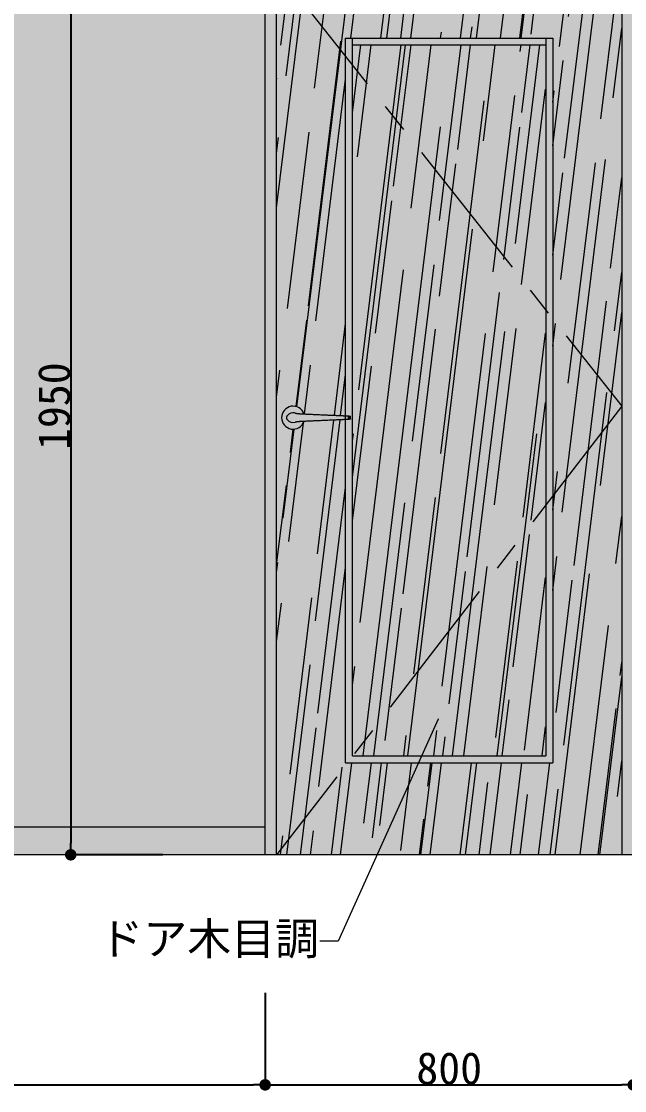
# Model space of a CAD drawing. Header units: millimetres. Extents: x 0 to 21037, y -32678 to 14850.
# Drawn here: x 6229 to 7540, y -9157 to -6833 of the extents above; entities that cross this region are included whole.
import ezdxf
from ezdxf import colors
from ezdxf.entities.mleader import LeaderData, LeaderLine
from ezdxf.math import Vec2, Vec3

# ---------------------------------------------------------------- set-up
doc = ezdxf.new("R2010")
doc.units = ezdxf.units.MM
doc.linetypes.add('CENTER', pattern=[50.800000000000004, 31.75, -6.35, 6.35, -6.35])
doc.layers.get('0').update_dxf_attribs({"lineweight": 0})
for name, color, linetype, lineweight in [('002寸法', 7, 'Continuous', 0), ('展開', 7, 'Continuous', 9), ('展開建具用', 250, 'Continuous', 9)]:
    doc.layers.add(name, color=color, linetype=linetype, lineweight=lineweight)
doc.layers.add('文字', color=7, linetype='Continuous')
doc.styles.get("Standard").update_dxf_attribs({"font": 'MS Mincho.ttf'})
doc.dimstyles.new('寸法', dxfattribs={"dimtxt": 70, "dimasz": 25, "dimexe": 1.5, "dimexo": 200, "dimtad": 1, "dimdec": 0, "dimtxsty": 'Standard', "dimblk": 'DOT', "dimcen": 2.5, "dimadec": 0, "dimazin": 0, "dimtfac": 1, "dimtdec": 0, "dimtmove": 0, "dimatfit": 3, "dimfxl": 200, "dimfxlon": 1, "dimarcsym": 0})

# ---------------------------------------------------------------- blocks, each defined once
blk = doc.blocks.new('_Dot')
at = {"color": 0, "linetype": 'ByBlock', "lineweight": -2}
blk.add_line((-0.5, 0), (-1, 0), dxfattribs=at)
at = {"color": 0, "linetype": 'ByBlock', "const_width": 0.5}
blk.add_lwpolyline([(-0.25, 0, 1), (0.25, 0, 1)], format="xyb", close=True, dxfattribs=at)
blk = doc.blocks.new('*D81')
at = {"layer": '002寸法', "color": 0, "lineweight": -2, "ltscale": 10, "transparency": 16777216}
for p, q in [((3138.359489619552, -5704.403361295436), (2936.859489619552, -5704.403361295436)), ((2938.359489619552, -8619.403361295446), (2938.359489619551, -5729.403361295436)), ((3138.359489619552, -8644.403361295446), (2936.859489619552, -8644.403361295446))]:
    blk.add_line(p, q, dxfattribs=at)
at = {"layer": 'Defpoints', "color": 0, "ltscale": 10, "transparency": 16777216}
for p in [(2938.359489619551, -5704.403361295436), (7358.612245615382, -5704.403361295435), (4438.359489619402, -8644.403361295444)]:
    blk.add_point(p, dxfattribs=at)
at = {"layer": '002寸法', "color": 0, "lineweight": -2, "ltscale": 10, "transparency": 16777216, "xscale": 25, "yscale": 25, "zscale": 25}
for p, rotation in [((2938.359489619551, -5704.403361295436), 90), ((2938.359489619552, -8644.403361295446), 270)]:
    blk.add_blockref('_Dot', p, dxfattribs=dict(at, rotation=rotation))
at = {"layer": '002寸法', "color": 0, "ltscale": 10, "transparency": 16777216, "insert": (2902.734489619549, -7174.403361295441), "char_height": 70, "attachment_point": 5, "rotation": 90}
blk.add_mtext('2940', dxfattribs=at)
blk = doc.blocks.new('*D82')
at = {"layer": '002寸法', "color": 0, "lineweight": -2, "ltscale": 10, "transparency": 16777216}
for p, q in [((4438.3594896194, -8944.40336129544), (4438.3594896194, -9145.90336129544)), ((6758.3594896194, -8944.40336129544), (6758.3594896194, -9145.90336129544)), ((4463.3594896194, -9144.40336129544), (6733.3594896194, -9144.40336129544))]:
    blk.add_line(p, q, dxfattribs=at)
at = {"layer": 'Defpoints', "color": 0, "ltscale": 10, "transparency": 16777216}
for p in [(4438.3594896194, -8644.40336129544), (6758.3594896194, -8644.40336129544), (6758.3594896194, -9144.40336129544)]:
    blk.add_point(p, dxfattribs=at)
at = {"layer": '002寸法', "color": 0, "lineweight": -2, "ltscale": 10, "transparency": 16777216, "xscale": 25, "yscale": 25, "zscale": 25, "rotation": 180}
blk.add_blockref('_Dot', (4438.3594896194, -9144.40336129544), dxfattribs=at)
at = {"layer": '002寸法', "color": 0, "lineweight": -2, "ltscale": 10, "transparency": 16777216, "xscale": 25, "yscale": 25, "zscale": 25}
blk.add_blockref('_Dot', (6758.3594896194, -9144.40336129544), dxfattribs=at)
at = {"layer": '002寸法', "color": 0, "ltscale": 10, "transparency": 16777216, "insert": (5598.3594896194, -9108.77836129544), "char_height": 70, "attachment_point": 5}
blk.add_mtext('2320', dxfattribs=at)
blk = doc.blocks.new('*D83')
at = {"layer": '002寸法', "color": 0, "lineweight": -2, "ltscale": 10, "transparency": 16777216}
for p, q in [((6758.3594896194, -8944.40336129544), (6758.3594896194, -9145.90336129544)), ((7558.3594896194, -8944.40336129544), (7558.3594896194, -9145.90336129544)), ((6783.3594896194, -9144.40336129544), (7533.3594896194, -9144.40336129544))]:
    blk.add_line(p, q, dxfattribs=at)
at = {"layer": 'Defpoints', "color": 0, "ltscale": 10, "transparency": 16777216}
for p in [(6758.3594896194, -8644.40336129544), (7558.3594896194, -8644.40336129544), (7558.3594896194, -9144.40336129544)]:
    blk.add_point(p, dxfattribs=at)
at = {"layer": '002寸法', "color": 0, "lineweight": -2, "ltscale": 10, "transparency": 16777216, "xscale": 25, "yscale": 25, "zscale": 25, "rotation": 180}
blk.add_blockref('_Dot', (6758.3594896194, -9144.40336129544), dxfattribs=at)
at = {"layer": '002寸法', "color": 0, "lineweight": -2, "ltscale": 10, "transparency": 16777216, "xscale": 25, "yscale": 25, "zscale": 25}
blk.add_blockref('_Dot', (7558.3594896194, -9144.40336129544), dxfattribs=at)
at = {"layer": '002寸法', "color": 0, "ltscale": 10, "transparency": 16777216, "insert": (7158.3594896194, -9108.77836129544), "char_height": 70, "attachment_point": 5}
blk.add_mtext('800', dxfattribs=at)
blk = doc.blocks.new('*D44')
at = {"layer": '002寸法', "color": 0, "lineweight": -2, "ltscale": 10, "transparency": 16777216}
for p, q in [((6535.86899737668, -6694.403361295444), (6334.36899737668, -6694.403361295444)), ((6335.86899737668, -6719.403361295444), (6335.86899737668, -8619.403361295444)), ((6535.86899737668, -8644.403361295444), (6334.36899737668, -8644.403361295444))]:
    blk.add_line(p, q, dxfattribs=at)
at = {"layer": 'Defpoints', "color": 0, "ltscale": 10, "transparency": 16777216}
for p in [(6758.359489619404, -6694.403361295444), (6335.86899737668, -8644.403361295444), (6758.359489619404, -8644.403361295444)]:
    blk.add_point(p, dxfattribs=at)
at = {"layer": '002寸法', "color": 0, "lineweight": -2, "ltscale": 10, "transparency": 16777216, "xscale": 25, "yscale": 25, "zscale": 25}
for p, rotation in [((6335.86899737668, -6694.403361295444), 90), ((6335.86899737668, -8644.403361295444), 270)]:
    blk.add_blockref('_Dot', p, dxfattribs=dict(at, rotation=rotation))
at = {"layer": '002寸法', "color": 0, "ltscale": 10, "transparency": 16777216, "insert": (6300.243997376676, -7669.403361295444), "char_height": 70, "attachment_point": 5, "rotation": 90}
blk.add_mtext('1950', dxfattribs=at)

msp = doc.modelspace()

# ---------------------------------------------------------------- hatches: boundary and pattern name
at = {"layer": '展開', "ltscale": 10, "true_color": 0xfffefa}
h = msp.add_hatch(color=7, dxfattribs=at)
h.dxf.hatch_style = 1
h.paths.add_polyline_path([(6758.3594896194, -6694.403361295441), (7558.3594896194, -6694.403361295441), (7558.3594896194, -8584.40336129544), (7698.359489619393, -8584.40336129544), (7698.359489619393, -8394.40336129544), (7948.359489619393, -8394.40336129544), (7948.359489619393, -8584.40336129544), (8238.359489619399, -8584.40336129544), (8238.359489619399, -6354.7652116055), (7358.612245615378, -5704.403361295434), (4438.3594896194, -7857.354763341613), (4438.3594896194, -8584.40336129544), (6758.3594896194, -8584.40336129544)])
h.paths.add_polyline_path([(8328.359489619399, -6421.298601652288), (8238.359489619399, -6354.7652116055), (8238.359489619399, -6694.403361295441), (8328.359489619399, -6694.403361295441)])
h.paths.add_polyline_path([(8878.359489619399, -6827.891540827099), (8328.359489619399, -6421.298601652288), (8328.359489619399, -6694.403361295441), (8328.359489619399, -8584.40336129544), (8878.359489619399, -8584.40336129544)])
at = {"layer": '展開', "ltscale": 10, "true_color": 0xe89e4a, "transparency": 33554607}
h = msp.add_hatch(color=33, dxfattribs=at)
h.dxf.hatch_style = 1
h.paths.add_polyline_path([(7533.359489619401, -6694.403361295441), (6783.3594896194, -6694.403361295441), (6783.3594896194, -6719.403361295441), (7533.359489619401, -6719.403361295441)])
h.paths.add_polyline_path([(6783.3594896194, -6694.403361295441), (6758.3594896194, -6694.403361295441), (6758.3594896194, -8644.40336129544), (6783.3594896194, -8644.40336129544)])
h.paths.add_polyline_path([(7558.359489619401, -6694.403361295441), (7533.359489619401, -6694.403361295441), (7533.359489619401, -6719.403361295441), (7533.359489619401, -8644.40336129544), (7558.359489619401, -8644.40336129544)])
at = {"layer": '展開', "ltscale": 10, "true_color": 0xf0c089, "transparency": 33554607}
h = msp.add_hatch(color=31, dxfattribs=at)
h.dxf.hatch_style = 1
h.paths.add_polyline_path([(7533.3594896194, -6719.403361295441), (6783.3594896194, -6719.403361295441), (6783.3594896194, -8644.40336129544), (7533.3594896194, -8644.40336129544)])
edge = h.paths.add_edge_path(flags=16)
edge.add_line((7383.3594896194, -6869.403361295455), (7383.3594896194, -8444.40336129544))
edge.add_line((7383.3594896194, -8444.40336129544), (6933.3594896194, -8444.40336129544))
edge.add_line((6933.3594896194, -8444.40336129544), (6933.359489619393, -7698.479449248558))
edge.add_spline(control_points=[(6933.359489619394, -7698.479449248558), (6932.854559725251, -7698.506758659258), (6931.816770699752, -7698.561917278364), (6930.24370144906, -7698.642931905171), (6928.336287092042, -7698.738466778803), (6926.14541449222, -7698.844810543251), (6923.764401612617, -7698.956883128911), (6921.62082004479, -7699.055576585819), (6919.596127067914, -7699.147373918331), (6917.461447798286, -7699.242971278905), (6914.995377012109, -7699.352176156597), (6911.878212268831, -7699.488782078613), (6908.310945536318, -7699.643603014501), (6904.50813000178, -7699.807726616888), (6900.958681728242, -7699.96086976922), (6896.660392042892, -7700.146777129154), (6891.419850792928, -7700.374045842389), (6885.071052333503, -7700.650402592426), (6878.456905634625, -7700.939430593386), (6872.189841234303, -7701.214423720874), (6866.340536235805, -7701.472069592131), (6861.046411913269, -7701.706065476672), (6855.87451221295, -7701.935461376885), (6850.918944097491, -7702.156009768678), (6846.607318504697, -7702.348580161804), (6843.946034650467, -7702.467719831498), (6842.863055545007, -7702.516278977259)], knot_values=[0.08910188739566653, 0.08910188739566653, 0.08910188739566653, 0.08910188739566653, 0.1003352635628348, 0.1120496629865468, 0.1234940101604796, 0.1416506971254951, 0.1590300563198057, 0.174083601018881, 0.1870637423094715, 0.2018396486770462, 0.2191485173902854, 0.2390333738212989, 0.2674393466388797, 0.2941550580081462, 0.3190349827846631, 0.3422697180600411, 0.3848914225511608, 0.429816483828058, 0.4767295396273031, 0.5251559408000601, 0.5627917183320399, 0.600781200535658, 0.6373167853583164, 0.6721985919594318, 0.7054231874226682, 0.7282118823318463, 0.7282118823318463, 0.7282118823318463, 0.7282118823318463], degree=3, periodic=0)
edge.add_arc((6819.216056439679, -7694.403361295441), 24.99999999999993, 18.936339045819807, 341.0637025762418, ccw=False)
edge.add_spline(control_points=[(6842.863049651469, -7686.290426435452), (6843.133439171678, -7686.302547475203), (6844.023240131047, -7686.3424220402), (6845.54911288452, -7686.410757431182), (6848.096107464476, -7686.524659896462), (6851.364465461072, -7686.670524784382), (6855.655945622874, -7686.861524639728), (6860.38315118282, -7687.071273950602), (6865.489557486481, -7687.297086311159), (6870.910612118593, -7687.536012774861), (6876.527636578993, -7687.782711503449), (6882.290588443097, -7688.034909473794), (6887.870425415592, -7688.278256437628), (6892.614590941276, -7688.484483921089), (6896.549986528687, -7688.655114606623), (6899.807044743199, -7688.796071056891), (6903.184754133897, -7688.941936256222), (6906.805689717413, -7689.098096177247), (6909.929868235226, -7689.233302883662), (6912.435890309588, -7689.34245021873), (6914.17449799953, -7689.418572977858), (6915.764696258589, -7689.488617954168), (6917.169836921664, -7689.550903810745), (6918.392584148666, -7689.605448147082), (6919.462187614877, -7689.65345337088), (6920.434725199843, -7689.697370441227), (6921.434614110304, -7689.742814347996), (6922.555551532761, -7689.794160100228), (6923.80279287654, -7689.851890494818), (6925.046736736334, -7689.910212086517), (6926.162984209531, -7689.963260258421), (6927.144235998904, -7690.0104905917), (6928.180352018334, -7690.060977067846), (6929.416172432891, -7690.122146089216), (6930.927528558724, -7690.198643322427), (6932.271281379932, -7690.268693400215), (6933.10126830527, -7690.313132651088), (6933.359489619392, -7690.327081713461)], knot_values=[0.2787090511164469, 0.2787090511164469, 0.2787090511164469, 0.2787090511164469, 0.2843347011956079, 0.2972216252590689, 0.3104772138980566, 0.3373917457115546, 0.3653743063969382, 0.4000894840129428, 0.4362590282750997, 0.4723331356619829, 0.5137623633674904, 0.5541074971621618, 0.5932195787735141, 0.630703314316566, 0.6534002180596729, 0.675478444757236, 0.6987073099011282, 0.723871796797045, 0.7508502880904222, 0.7636704184634913, 0.7759957365109098, 0.7870297967085453, 0.7967879607689143, 0.8052872796369537, 0.8125448115290612, 0.8191290183606679, 0.8256149735665238, 0.8334503973081462, 0.8425893463014019, 0.8517583091918629, 0.8595804657941999, 0.8660939489046614, 0.8724601412759485, 0.8814966849209686, 0.8923567543884653, 0.9047690648835808, 0.9104065460707804, 0.9104065460707804, 0.9104065460707804, 0.9104065460707804], degree=3, periodic=0)
edge.add_line((6933.359489619393, -7690.327081713461), (6933.359489619385, -6869.403361295441))
edge.add_line((6933.359489619385, -6869.403361295441), (7383.3594896194, -6869.403361295455))
h.paths.add_polyline_path([(6948.359489619385, -6884.403361295441), (7368.3594896194, -6884.403361295455), (7368.3594896194, -8429.40336129544), (6948.3594896194, -8429.403361295455)], flags=0)
edge = h.paths.add_edge_path(flags=0)
edge.add_spline(control_points=[(6942.40097486343, -7697.939156990662), (6942.410380844626, -7697.938254426877), (6942.433713645109, -7697.936015496121), (6942.504008512408, -7697.927479833368), (6942.629443060973, -7697.906387191211), (6942.802499028435, -7697.86323319178), (6943.011868365112, -7697.787498643364), (6943.242900047658, -7697.671776546213), (6943.476924380392, -7697.505771531465), (6943.641122084186, -7697.366336385927), (6943.711314027753, -7697.272943862281), (6943.718518446901, -7697.263358162691)], knot_values=[0, 0, 0, 0, 0.03666083449317059, 0.09094212716225403, 0.1725750643965905, 0.2889107491853135, 0.4317694376781979, 0.595746282723437, 0.7780873161327285, 0.9772231411986575, 1, 1, 1, 1], degree=3, periodic=0)
edge.add_arc((6942.216072388069, -7695.947407130242), 1.999984051613067, 319.175774524818, 360)
edge.add_line((6944.216056439682, -7695.947407130242), (6944.216056439667, -7695.947414878306))
edge.add_arc((6942.216072388069, -7695.947407130242), 1.999984051613067, 296.1305233644815, 359.9997780325587, ccw=False)
edge = h.paths.add_edge_path(flags=0)
edge.add_arc((6818.833245392353, -7699.693407431947), 15.79004614430356, 91.36746224918105, 145.3483749162674)
edge.add_spline(control_points=[(6805.716056439679, -7691.595463132664), (6805.716056439679, -7691.321356182252), (6805.749193397717, -7691.113787949875), (6805.881741192544, -7690.709231818215), (6805.977857833396, -7690.522298225074), (6806.103817277285, -7690.350708994785)], knot_values=[0, 0, 0, 0, 0.5, 0.5, 1, 1, 1, 1], degree=3, periodic=0)
edge.add_arc((6818.833245392353, -7699.693407431947), 15.79004614430356, 78.83342769622777, 143.7225175630546, ccw=False)
edge.add_spline(control_points=[(6819.216056439679, -7683.972975719404), (6819.473524911099, -7683.981863673431), (6820.083062779481, -7684.002905257748), (6820.974762175497, -7684.105019881816), (6821.717802461836, -7684.231491324059), (6822.143570253585, -7684.323647539019), (6822.195005308155, -7684.339096432439), (6822.20644874078, -7684.342533550811)], knot_values=[0, 0, 0, 0, 0.1844089347360716, 0.4365747323251828, 0.6854758552318743, 0.9300236795481108, 1, 1, 1, 1], degree=3, periodic=0)
edge = h.paths.add_edge_path(flags=0)
edge.add_spline(control_points=[(6805.716642764386, -7697.255342175498), (6805.716436113811, -7697.255755370998), (6805.712238236407, -7697.264373812977), (6805.714193110706, -7697.268538479464), (6805.716056439679, -7697.272508117709)], knot_values=[0.6068797783338689, 0.6068797783338689, 0.6068797783338689, 0.6068797783338689, 0.6252893075606312, 1, 1, 1, 1], degree=3, periodic=0)
edge.add_line((6805.716056439679, -7697.272508117711), (6805.716056439679, -7697.257576737733))
at = {"layer": '展開', "ltscale": 10, "true_color": 0x9c5e31, "transparency": 33554541}
h = msp.add_hatch(dxfattribs=at)
h.set_pattern_fill('AR-RROOF', color=25, scale=3.8, angle=83.00000000000001)
h.set_pattern_definition([(83.00000000000001, (0, -4666.993192411177), (-69.92233070039775, 222.5240490495897), [1447.8, -193.04, 482.6, -96.52]), (83.00000000000001, (-32.25571467434197, -4533.697040338406), (-139.1775665855039, -80.15599195255217), [289.56, -31.8516, 579.12, -72.39]), (83.00000000000001, (-75.54905686022492, -4609.094510461322), (-3.019660620384528, 506.0439791404475), [772.16, -135.128, 386.08, -96.52])])
h.paths.add_polyline_path([(7533.3594896194, -6719.403361295441), (6783.3594896194, -6719.403361295441), (6783.3594896194, -8644.40336129544), (7533.3594896194, -8644.40336129544)])
edge = h.paths.add_edge_path(flags=16)
edge.add_line((7383.3594896194, -6869.403361295455), (7383.3594896194, -8444.40336129544))
edge.add_line((7383.3594896194, -8444.40336129544), (6933.3594896194, -8444.40336129544))
edge.add_line((6933.3594896194, -8444.40336129544), (6933.359489619393, -7698.479449248558))
edge.add_spline(control_points=[(6933.359489619394, -7698.479449248558), (6932.854559725251, -7698.506758659258), (6931.816770699752, -7698.561917278364), (6930.24370144906, -7698.642931905171), (6928.336287092042, -7698.738466778803), (6926.14541449222, -7698.844810543251), (6923.764401612617, -7698.956883128911), (6921.62082004479, -7699.055576585819), (6919.596127067914, -7699.147373918331), (6917.461447798286, -7699.242971278905), (6914.995377012109, -7699.352176156597), (6911.878212268831, -7699.488782078613), (6908.310945536318, -7699.643603014501), (6904.50813000178, -7699.807726616888), (6900.958681728242, -7699.96086976922), (6896.660392042892, -7700.146777129154), (6891.419850792928, -7700.374045842389), (6885.071052333503, -7700.650402592426), (6878.456905634625, -7700.939430593386), (6872.189841234303, -7701.214423720874), (6866.340536235805, -7701.472069592131), (6861.046411913269, -7701.706065476672), (6855.87451221295, -7701.935461376885), (6850.918944097491, -7702.156009768678), (6846.607318504697, -7702.348580161804), (6843.946034650467, -7702.467719831498), (6842.863055545007, -7702.516278977259)], knot_values=[0.08910188739566653, 0.08910188739566653, 0.08910188739566653, 0.08910188739566653, 0.1003352635628348, 0.1120496629865468, 0.1234940101604796, 0.1416506971254951, 0.1590300563198057, 0.174083601018881, 0.1870637423094715, 0.2018396486770462, 0.2191485173902854, 0.2390333738212989, 0.2674393466388797, 0.2941550580081462, 0.3190349827846631, 0.3422697180600411, 0.3848914225511608, 0.429816483828058, 0.4767295396273031, 0.5251559408000601, 0.5627917183320399, 0.600781200535658, 0.6373167853583164, 0.6721985919594318, 0.7054231874226682, 0.7282118823318463, 0.7282118823318463, 0.7282118823318463, 0.7282118823318463], degree=3, periodic=0)
edge.add_arc((6819.216056439679, -7694.403361295441), 24.99999999999993, 18.936339045819807, 341.0637025762418, ccw=False)
edge.add_spline(control_points=[(6842.863049651469, -7686.290426435452), (6843.133439171678, -7686.302547475203), (6844.023240131047, -7686.3424220402), (6845.54911288452, -7686.410757431182), (6848.096107464476, -7686.524659896462), (6851.364465461072, -7686.670524784382), (6855.655945622874, -7686.861524639728), (6860.38315118282, -7687.071273950602), (6865.489557486481, -7687.297086311159), (6870.910612118593, -7687.536012774861), (6876.527636578993, -7687.782711503449), (6882.290588443097, -7688.034909473794), (6887.870425415592, -7688.278256437628), (6892.614590941276, -7688.484483921089), (6896.549986528687, -7688.655114606623), (6899.807044743199, -7688.796071056891), (6903.184754133897, -7688.941936256222), (6906.805689717413, -7689.098096177247), (6909.929868235226, -7689.233302883662), (6912.435890309588, -7689.34245021873), (6914.17449799953, -7689.418572977858), (6915.764696258589, -7689.488617954168), (6917.169836921664, -7689.550903810745), (6918.392584148666, -7689.605448147082), (6919.462187614877, -7689.65345337088), (6920.434725199843, -7689.697370441227), (6921.434614110304, -7689.742814347996), (6922.555551532761, -7689.794160100228), (6923.80279287654, -7689.851890494818), (6925.046736736334, -7689.910212086517), (6926.162984209531, -7689.963260258421), (6927.144235998904, -7690.0104905917), (6928.180352018334, -7690.060977067846), (6929.416172432891, -7690.122146089216), (6930.927528558724, -7690.198643322427), (6932.271281379932, -7690.268693400215), (6933.10126830527, -7690.313132651088), (6933.359489619392, -7690.327081713461)], knot_values=[0.2787090511164469, 0.2787090511164469, 0.2787090511164469, 0.2787090511164469, 0.2843347011956079, 0.2972216252590689, 0.3104772138980566, 0.3373917457115546, 0.3653743063969382, 0.4000894840129428, 0.4362590282750997, 0.4723331356619829, 0.5137623633674904, 0.5541074971621618, 0.5932195787735141, 0.630703314316566, 0.6534002180596729, 0.675478444757236, 0.6987073099011282, 0.723871796797045, 0.7508502880904222, 0.7636704184634913, 0.7759957365109098, 0.7870297967085453, 0.7967879607689143, 0.8052872796369537, 0.8125448115290612, 0.8191290183606679, 0.8256149735665238, 0.8334503973081462, 0.8425893463014019, 0.8517583091918629, 0.8595804657941999, 0.8660939489046614, 0.8724601412759485, 0.8814966849209686, 0.8923567543884653, 0.9047690648835808, 0.9104065460707804, 0.9104065460707804, 0.9104065460707804, 0.9104065460707804], degree=3, periodic=0)
edge.add_line((6933.359489619393, -7690.327081713461), (6933.359489619385, -6869.403361295441))
edge.add_line((6933.359489619385, -6869.403361295441), (7383.3594896194, -6869.403361295455))
h.paths.add_polyline_path([(7368.3594896194, -6884.403361295455), (7368.3594896194, -8429.40336129544), (6948.3594896194, -8429.403361295455), (6948.359489619385, -6884.403361295441)], flags=0)
edge = h.paths.add_edge_path(flags=0)
edge.add_spline(control_points=[(6942.40097486343, -7697.939156990662), (6942.410380844626, -7697.938254426877), (6942.433713645109, -7697.936015496121), (6942.504008512408, -7697.927479833368), (6942.629443060973, -7697.906387191211), (6942.802499028435, -7697.86323319178), (6943.011868365112, -7697.787498643364), (6943.242900047658, -7697.671776546213), (6943.476924380392, -7697.505771531465), (6943.641122084186, -7697.366336385927), (6943.711314027753, -7697.272943862281), (6943.718518446901, -7697.263358162691)], knot_values=[0, 0, 0, 0, 0.03666083449317059, 0.09094212716225403, 0.1725750643965905, 0.2889107491853135, 0.4317694376781979, 0.595746282723437, 0.7780873161327285, 0.9772231411986575, 1, 1, 1, 1], degree=3, periodic=0)
edge.add_arc((6942.216072388069, -7695.947407130242), 1.999984051613067, 319.175774524818, 360)
edge.add_line((6944.216056439682, -7695.947407130242), (6944.216056439667, -7695.947414892717))
edge.add_arc((6942.216072388069, -7695.947407130242), 1.999984051613067, 296.1305233644815, 359.9997776197253, ccw=False)
edge = h.paths.add_edge_path(flags=0)
edge.add_arc((6818.833245392353, -7699.693407431947), 15.79004614430356, 91.36746224918105, 145.3483749162674)
edge.add_spline(control_points=[(6805.716056439679, -7691.595463132664), (6805.716056439679, -7691.321356182252), (6805.749193397717, -7691.113787949875), (6805.881741192544, -7690.709231818215), (6805.977857833396, -7690.522298225074), (6806.103817277285, -7690.350708994785)], knot_values=[0, 0, 0, 0, 0.5, 0.5, 1, 1, 1, 1], degree=3, periodic=0)
edge.add_arc((6818.833245392353, -7699.693407431947), 15.79004614430356, 78.83342769622777, 143.7225175630546, ccw=False)
edge.add_spline(control_points=[(6819.216056439679, -7683.972975719404), (6819.473524911099, -7683.981863673431), (6820.083062779481, -7684.002905257748), (6820.974762175497, -7684.105019881816), (6821.717802461836, -7684.231491324059), (6822.143570253585, -7684.323647539019), (6822.195005308155, -7684.339096432439), (6822.20644874078, -7684.342533550811)], knot_values=[0, 0, 0, 0, 0.1844089347360716, 0.4365747323251828, 0.6854758552318743, 0.9300236795481108, 1, 1, 1, 1], degree=3, periodic=0)
edge = h.paths.add_edge_path(flags=0)
edge.add_spline(control_points=[(6805.716642764386, -7697.255342175498), (6805.716436113811, -7697.255755370998), (6805.712238236407, -7697.264373812977), (6805.714193110706, -7697.268538479464), (6805.716056439679, -7697.272508117709)], knot_values=[0.6068797783338689, 0.6068797783338689, 0.6068797783338689, 0.6068797783338689, 0.6252893075606312, 1, 1, 1, 1], degree=3, periodic=0)
edge.add_line((6805.716056439679, -7697.272508117711), (6805.716056439679, -7697.257576737733))
at = {"layer": '展開', "ltscale": 10, "true_color": 0xe89e4a, "transparency": 33554607}
h = msp.add_hatch(color=33, dxfattribs=at)
h.dxf.hatch_style = 1
h.paths.add_polyline_path([(6948.359489619385, -6869.403361295441), (6933.359489619385, -6869.403361295441), (6933.3594896194, -8444.40336129544), (7383.3594896194, -8444.40336129544), (7383.3594896194, -6869.403361295455), (7368.3594896194, -6869.403361295455), (7368.3594896194, -6884.403361295455), (7368.3594896194, -8429.40336129544), (6948.3594896194, -8429.403361295444)])
h.paths.add_polyline_path([(7368.3594896194, -6869.403361295441), (6948.359489619385, -6869.403361295441), (6948.359489619385, -6884.403361295455), (7368.3594896194, -6884.403361295455)], flags=17)
at = {"layer": '展開', "ltscale": 10, "true_color": 0xf0c089, "transparency": 33554607}
h = msp.add_hatch(color=31, dxfattribs=at)
h.dxf.hatch_style = 1
h.paths.add_polyline_path([(7367.974874234784, -6884.403361295441), (6948.359489619385, -6884.403361295441), (6948.359489619385, -8429.40336129544), (7367.974874234784, -8429.40336129544)])
at = {"layer": '展開', "ltscale": 10, "true_color": 0x9c5e31, "transparency": 33554541}
h = msp.add_hatch(dxfattribs=at)
h.set_pattern_fill('AR-RROOF', color=25, scale=3.8, angle=83.00000000000001)
h.set_pattern_definition([(83.00000000000001, (-24057.73096169253, -35419.8716883348), (-69.92233070039775, 222.5240490495897), [1447.8, -193.04, 482.6, -96.52]), (83.00000000000001, (-24089.98667636687, -35286.57553626203), (-139.1775665855039, -80.15599195255217), [289.56, -31.8516, 579.12, -72.39]), (83.00000000000001, (-24133.28001855276, -35361.97300638495), (-3.019660620384528, 506.0439791404475), [772.16, -135.128, 386.08, -96.52])])
h.paths.add_polyline_path([(7367.974874234784, -6884.403361295441), (6948.359489619385, -6884.403361295441), (6948.359489619385, -8429.40336129544), (7367.974874234784, -8429.40336129544)])
at = {"layer": '展開', "ltscale": 10, "true_color": 0x636466, "transparency": 33554687}
h = msp.add_hatch(color=251, dxfattribs=at)
h.dxf.hatch_style = 1
edge = h.paths.add_edge_path()
edge.add_line((6944.216056439679, -7694.403361295441), (6805.716056439679, -7694.403361295441))
edge.add_line((6805.716056439679, -7694.403361295441), (6805.716056439679, -7691.595463132664))
edge.add_spline(control_points=[(6805.716056439679, -7691.595463132664), (6805.716056439679, -7691.321356182252), (6805.749193397717, -7691.113787949875), (6805.881741192544, -7690.709231818215), (6805.977857833396, -7690.522298225074), (6806.103817277285, -7690.350708994785)], knot_values=[0, 0, 0, 0, 0.5, 0.5, 1, 1, 1, 1], degree=3, periodic=0)
edge.add_arc((6818.833245392353, -7699.693407431947), 15.79004614430272, 72.12009884459673, 143.722073109368, ccw=False)
edge.add_spline(control_points=[(6823.681149384301, -7684.665986358308), (6823.741189816489, -7684.675388100037), (6823.935489242594, -7684.705058858865), (6824.366113433719, -7684.767579099604), (6825.0211399875, -7684.855208199955), (6825.794508744951, -7684.952104808563), (6826.606218015909, -7685.048630895475), (6827.442411776868, -7685.14441915401), (6828.32069028159, -7685.242299419482), (6829.276060519466, -7685.346716421514), (6830.249925787927, -7685.451307042214), (6831.264109576167, -7685.55829645001), (6832.281578847603, -7685.663909376704), (6833.199247877771, -7685.757090168601), (6833.829689574794, -7685.823316660248), (6834.16248639177, -7685.862162637892), (6834.349015168979, -7685.875951189435), (6834.613670901093, -7685.893919469821), (6835.0008493245, -7685.917820787119), (6835.590959247263, -7685.951414646002), (6836.425900625781, -7685.995202563619), (6837.390768729953, -7686.042586983534), (6838.632887196555, -7686.100757758064), (6840.136909072959, -7686.16805817455), (6841.616815359873, -7686.234543162547), (6842.531824999404, -7686.275578274279), (6842.863049651484, -7686.290426435447)], knot_values=[0.0282406464925975, 0.0282406464925975, 0.0282406464925975, 0.0282406464925975, 0.0372451317457081, 0.0543063875010116, 0.0709594411628085, 0.0861406078067994, 0.1001044643636075, 0.1128626007140229, 0.1246092299988299, 0.1364740187414316, 0.1497747965331105, 0.1611606688386659, 0.1732810085558489, 0.1845722170431643, 0.1943561730556194, 0.2031352937457396, 0.2109020455635188, 0.2156885801300807, 0.2201554022455225, 0.2264204368596183, 0.233413260758314, 0.2406862414914978, 0.2478861865840998, 0.2596711329819916, 0.2718176819957731, 0.2787090511164442, 0.2787090511164442, 0.2787090511164442, 0.2787090511164442], degree=3, periodic=0)
edge.add_spline(control_points=[(6842.863049651484, -7686.290426435447), (6843.133439171684, -7686.30254747521), (6844.023240131052, -7686.342422040212), (6845.54911288452, -7686.410757431182), (6848.096107464476, -7686.524659896462), (6851.364465461072, -7686.670524784382), (6855.655945622874, -7686.861524639728), (6860.38315118282, -7687.071273950602), (6865.489557486481, -7687.297086311159), (6870.910612118593, -7687.536012774861), (6876.527636578993, -7687.782711503449), (6882.290588443097, -7688.034909473794), (6887.870425415592, -7688.278256437628), (6892.614590941276, -7688.484483921089), (6896.549986528687, -7688.655114606623), (6899.807044743199, -7688.796071056891), (6903.184754133897, -7688.941936256222), (6906.805689717413, -7689.098096177247), (6909.929868235226, -7689.233302883662), (6912.435890309588, -7689.34245021873), (6914.17449799953, -7689.418572977858), (6915.764696258589, -7689.488617954168), (6917.169836921664, -7689.550903810745), (6918.392584148666, -7689.605448147082), (6919.462187614877, -7689.65345337088), (6920.434725199843, -7689.697370441227), (6921.434614110304, -7689.742814347996), (6922.555551532761, -7689.794160100228), (6923.80279287654, -7689.851890494818), (6925.046736736334, -7689.910212086517), (6926.162984209531, -7689.963260258421), (6927.144235998904, -7690.0104905917), (6928.180352018334, -7690.060977067846), (6929.416172432891, -7690.122146089216), (6930.927528558724, -7690.198643322427), (6932.566389377974, -7690.284077433567), (6934.187200332805, -7690.37167586244), (6935.673633624919, -7690.455182008522), (6937.007582683294, -7690.533073008181), (6938.475273327716, -7690.622114323302), (6939.585169962275, -7690.692765601158), (6940.451933400723, -7690.749605694324), (6940.811206496862, -7690.773202231972), (6941.075991337991, -7690.790229981114), (6941.326595560054, -7690.805841928555), (6941.504866257473, -7690.816728248119), (6941.757098248449, -7690.831544324919), (6941.900417703163, -7690.840286214258), (6942.058249612094, -7690.84797888462), (6942.408127844264, -7690.868346852458)], knot_values=[0.2787090511164442, 0.2787090511164442, 0.2787090511164442, 0.2787090511164442, 0.2843347011956079, 0.2972216252590689, 0.3104772138980566, 0.3373917457115546, 0.3653743063969382, 0.4000894840129428, 0.4362590282750997, 0.4723331356619829, 0.5137623633674904, 0.5541074971621618, 0.5932195787735141, 0.630703314316566, 0.6534002180596729, 0.675478444757236, 0.6987073099011282, 0.723871796797045, 0.7508502880904222, 0.7636704184634913, 0.7759957365109098, 0.7870297967085453, 0.7967879607689143, 0.8052872796369537, 0.8125448115290612, 0.8191290183606679, 0.8256149735665238, 0.8334503973081462, 0.8425893463014019, 0.8517583091918629, 0.8595804657941999, 0.8660939489046614, 0.8724601412759485, 0.8814966849209686, 0.8923567543884653, 0.9047690648835808, 0.91675557925082, 0.9277393378378744, 0.9378213141475896, 0.9470970749017479, 0.9617383329254966, 0.9651417599692764, 0.9685218427804736, 0.9721318956752526, 0.9761272773190122, 0.9832367164139636, 0.9900388483738924, 0.9963920489852964, 1, 1, 1, 1], degree=3, periodic=0)
edge.add_spline(control_points=[(6942.408127844264, -7690.868346852458), (6942.414297722981, -7690.868915112271), (6942.435139526121, -7690.870834689562), (6942.519543935184, -7690.881080422059), (6942.691341618559, -7690.912412786394), (6942.941429340196, -7690.986494624845), (6943.26091912961, -7691.142244869468), (6943.503912696283, -7691.305067398822), (6943.616082842217, -7691.435106804656), (6943.628487414261, -7691.449487486479)], knot_values=[0, 0, 0, 0, 0.0285201609595892, 0.0963408857201746, 0.2166405233462253, 0.4008652017777439, 0.6410257720101399, 0.9603020782484916, 1, 1, 1, 1], degree=3, periodic=0)
edge.add_arc((6942.216070893936, -7692.859315965168), 1.999985545757789, 0, 43.896473151402574, ccw=False)
edge.add_line((6944.216056439694, -7692.859315965168), (6944.216056439686, -7694.403361295441))
edge = h.paths.add_edge_path()
edge.add_spline(control_points=[(6942.40097486343, -7697.939156990662), (6942.078323158395, -7697.957554564786), (6941.957751778132, -7697.963170370222), (6941.867986377724, -7697.968903930192), (6941.667558501463, -7697.980122928788), (6941.455016086972, -7697.992998927835), (6941.199416715, -7698.008919125848), (6940.85564336162, -7698.030867786252), (6940.160092608118, -7698.076360052484), (6939.37556999014, -7698.127096800894), (6938.302403256227, -7698.194905293323), (6936.887077985771, -7698.280864868171), (6935.215234421822, -7698.377528888701), (6933.519437930302, -7698.471375046534), (6931.862718212668, -7698.559550935872), (6930.24370144906, -7698.642931905171), (6928.336287092042, -7698.738466778803), (6926.14541449222, -7698.844810543251), (6923.764401612617, -7698.956883128911), (6921.62082004479, -7699.055576585819), (6919.596127067914, -7699.147373918331), (6917.461447798286, -7699.242971278905), (6914.995377012109, -7699.352176156597), (6911.878212268831, -7699.488782078613), (6908.310945536318, -7699.643603014501), (6904.50813000178, -7699.807726616888), (6900.958681728242, -7699.96086976922), (6896.660392042892, -7700.146777129154), (6891.419850792928, -7700.374045842389), (6885.071052333503, -7700.650402592426), (6878.456905634625, -7700.939430593386), (6872.189841234303, -7701.214423720874), (6866.340536235805, -7701.472069592131), (6861.046411913269, -7701.706065476672), (6855.87451221295, -7701.935461376885), (6850.918944097491, -7702.156009768678), (6846.607318504702, -7702.348580161812), (6843.946034650481, -7702.467719831508), (6842.86305554501, -7702.516278977262)], knot_values=[0, 0, 0, 0, 0.0014772539696582, 0.0067705929705656, 0.0120287411330491, 0.0173978834101468, 0.0227927968918253, 0.029794390668538, 0.0358082309923894, 0.0424581940679145, 0.0501508509341811, 0.06230157697936799, 0.0753977005205648, 0.0880973337154888, 0.1003352635628348, 0.1120496629865468, 0.1234940101604796, 0.1416506971254951, 0.1590300563198057, 0.174083601018881, 0.1870637423094715, 0.2018396486770462, 0.2191485173902854, 0.2390333738212989, 0.2674393466388797, 0.2941550580081462, 0.3190349827846631, 0.3422697180600411, 0.3848914225511608, 0.429816483828058, 0.4767295396273031, 0.5251559408000601, 0.5627917183320399, 0.600781200535658, 0.6373167853583164, 0.6721985919594318, 0.7054231874226682, 0.7282118823318402, 0.7282118823318402, 0.7282118823318402, 0.7282118823318402], degree=3, periodic=0)
edge.add_arc((6819.216056439679, -7694.403361295441), 25.00000000000251, 180, 341.06370257623627, ccw=False)
edge.add_line((6794.216056439679, -7694.403361295441), (6944.216056439679, -7694.403361295441))
edge.add_line((6944.216056439679, -7694.403361295441), (6944.216056439679, -7695.947407130243))
edge.add_arc((6942.216072388069, -7695.947407130243), 1.999984051613989, 319.3691019645749, 360, ccw=False)
edge.add_spline(control_points=[(6943.718518446901, -7697.263358162691), (6943.711314027753, -7697.272943862281), (6943.641122084186, -7697.366336385927), (6943.476924380392, -7697.505771531465), (6943.242900047658, -7697.671776546213), (6943.011868365112, -7697.787498643364), (6942.802499028435, -7697.86323319178), (6942.629443060973, -7697.906387191211), (6942.504008512408, -7697.927479833368), (6942.433713645109, -7697.936015496121), (6942.410380844626, -7697.938254426877), (6942.40097486343, -7697.939156990662)], knot_values=[0, 0, 0, 0, 0.0227768588013425, 0.2219126838672715, 0.404253717276563, 0.5682305623218021, 0.7110892508146865, 0.8274249356034095, 0.909057872837746, 0.9633391655068294, 1, 1, 1, 1], degree=3, periodic=0)
edge = h.paths.add_edge_path(flags=17)
edge.add_spline(control_points=[(6805.716642764385, -7697.255342175489), (6805.716436113816, -7697.255755370996), (6805.712238236406, -7697.264373812974), (6805.714193110706, -7697.268538479464), (6805.716056439679, -7697.272508117709)], knot_values=[0.6068797782151992, 0.6068797782151992, 0.6068797782151992, 0.6068797782151992, 0.6252893075606312, 1, 1, 1, 1], degree=3, periodic=0)
edge.add_spline(control_points=[(6805.71606220474, -7697.211256248997), (6805.716071390157, -7697.215128799104), (6805.716091551806, -7697.218999596957), (6805.716122689747, -7697.222868642541)], knot_values=[0.9870923785256345, 0.9870923785256345, 0.9870923785256345, 0.9870923785256345, 0.9961923688439422, 0.9961923688439422, 0.9961923688439422, 0.9961923688439422], degree=3, periodic=0)
edge.add_spline(control_points=[(6806.103786542883, -7698.45603608742), (6805.977857833396, -7698.218310487038), (6805.881741192544, -7698.031376893898), (6805.754283126796, -7697.642355393418), (6805.72134161166, -7697.45110314347), (6805.716642764385, -7697.255342175489)], knot_values=[0, 0, 0, 0, 0.5, 0.5, 0.9616008015570342, 0.9616008015570342, 0.9616008015570342, 0.9616008015570342], degree=3, periodic=0)
h.paths.add_polyline_path([(6842.863049651455, -7686.290426435447), (6839.852545935765, -7686.155360948618), (6836.895288751332, -7686.018140865217), (6834.667109564284, -7685.897062619628), (6833.84931047961, -7685.826355813453), (6832.38643835216, -7685.674290157101), (6830.610333828215, -7685.489236282654), (6828.939943274791, -7685.309883327343), (6827.402679297319, -7685.13949022262), (6826.097709762153, -7684.987924785954), (6825.027090970051, -7684.854962042522), (6824.223637354054, -7684.74643200514), (6823.681149384301, -7684.665986358308, 0.3230007124062009), (6806.104000301292, -7690.350395248988), (6805.8916887759, -7690.714346638375), (6805.760239044862, -7691.117819803596), (6805.716056439679, -7691.595463132664), (6805.716056439679, -7694.403361295441), (6801.133683060531, -7694.403361295441), (6801.133683060531, -7677.139880389852, -0.5622693332672655)])
h.paths.add_polyline_path([(6801.133683060531, -7694.403361295441), (6794.216056439679, -7694.403361295441, -0.1928991387381048), (6801.133683060531, -7677.139880389852)])
at = {"layer": '展開', "ltscale": 10, "true_color": 0xffffff}
h = msp.add_hatch(color=7, dxfattribs=at)
h.dxf.hatch_style = 1
h.paths.add_polyline_path([(6758.3594896194, -8584.40336129544), (4438.3594896194, -8584.40336129544), (4438.3594896194, -8644.40336129544), (6758.3594896194, -8644.40336129544)])
h.paths.add_polyline_path([(7698.359489619393, -8584.40336129544), (7558.3594896194, -8584.40336129544), (7558.3594896194, -8644.40336129544), (7698.359489619393, -8644.40336129544)])
h.paths.add_polyline_path([(8238.359489619399, -8584.403361295455), (7948.359489619393, -8584.403361295455), (7948.359489619393, -8644.40336129544), (8238.359489619399, -8644.40336129544)])
h.paths.add_polyline_path([(8878.359489619399, -8584.40336129544), (8328.359489619399, -8584.40336129544), (8328.359489619399, -8644.40336129544), (8878.359489619399, -8644.40336129544)])

# ---------------------------------------------------------------- linework, layer by layer
at = {"layer": '展開建具用', "ltscale": 10}
for p, q in [((6758.3594896194, -8644.40336129544), (6758.3594896194, -6694.403361295441)), ((6783.3594896194, -8644.40336129544), (6783.3594896194, -6694.403361295441)), ((7533.3594896194, -6694.403361295441), (7533.3594896194, -8644.40336129544)), ((6933.3594896194, -8444.40336129544), (6933.359489619385, -6869.403361295441)), ((6933.359489619385, -6869.403361295441), (7383.3594896194, -6869.403361295455)), ((6948.3594896194, -8429.403361295455), (6948.359489619385, -6869.403361295441)), ((7368.3594896194, -6869.403361295455), (7368.3594896194, -8429.40336129544)), ((7383.3594896194, -6869.403361295455), (7383.3594896194, -8444.40336129544)), ((6948.359489619385, -6884.403361295441), (7368.3594896194, -6884.403361295455)), ((6805.716056439679, -7697.145145579449), (6805.716056439679, -7691.595463132664)), ((6944.216056439679, -7695.947407869844), (6944.216056439679, -7692.859314721038)), ((6948.3594896194, -8429.403361295455), (7368.3594896194, -8429.40336129544)), ((6933.3594896194, -8444.40336129544), (7383.3594896194, -8444.40336129544)), ((6758.3594896194, -8584.40336129544), (4438.3594896194, -8584.40336129544)), ((8878.359489619399, -8644.40336129544), (4438.3594896194, -8644.40336129544))]:
    msp.add_line(p, q, dxfattribs=at)
at = {"layer": '展開建具用', "linetype": 'CENTER', "ltscale": 10}
for p, q in [((6783.3594896194, -6719.403361295441), (7533.3594896194, -7669.403361295441)), ((7533.3594896194, -7669.403361295441), (6783.3594896194, -8644.40336129544))]:
    msp.add_line(p, q, dxfattribs=at)
at = {"layer": '展開建具用', "ltscale": 10}
for centre, radius, start, end in [((6819.216056439679, -7694.403361295441), 25, 18.93633904505309, 341.0637025761283), ((6818.833245392353, -7699.693407431947), 15.79004614430344, 72.120098844442, 143.7233841086759), ((6942.216070893936, -7692.859315965168), 1.99998554575541, 3.564171467770067e-05, 44.93457052049472), ((6818.833245392353, -7689.113315143335), 15.79004614430343, 216.2766160030185, 287.8509757127678), ((6942.216072388069, -7695.947407130243), 1.999984051612659, 318.7750065352282, 359.9999788124064)]:
    msp.add_arc(centre, radius, start, end, dxfattribs=at)
for points, knots in [([(6806.103817277285, -7690.350708994785), (6805.977857833396, -7690.522298225074), (6805.881741192544, -7690.709231818215), (6805.749193397717, -7691.113787949875), (6805.716056439679, -7691.321356182252), (6805.716056439679, -7691.595463132664)], [0, 0, 0, 0, 0.5, 0.5, 1, 1, 1, 1]), ([(6822.20644874078, -7684.342533550811), (6822.195005308155, -7684.339096432439), (6822.143570253585, -7684.323647539019), (6821.717802461836, -7684.231491324059), (6820.974762175497, -7684.105019881816), (6820.083062779481, -7684.002905257748), (6819.473524911099, -7683.981863673431), (6819.216056439679, -7683.972975719404)], [0, 0, 0, 0, 0.0699763204518892, 0.3145241447681258, 0.5634252676748172, 0.8155910652639284, 1, 1, 1, 1]), ([(6823.681149384301, -7684.665986358308), (6823.741189816489, -7684.675388100037), (6823.935489242594, -7684.705058858865), (6824.366113433719, -7684.767579099604), (6825.0211399875, -7684.855208199955), (6825.794508744951, -7684.952104808563), (6826.606218015909, -7685.048630895475), (6827.442411776868, -7685.14441915401), (6828.32069028159, -7685.242299419482), (6829.276060519466, -7685.346716421514), (6830.249925787927, -7685.451307042214), (6831.264109576167, -7685.55829645001), (6832.281578847603, -7685.663909376704), (6833.199247877771, -7685.757090168601), (6833.829689574794, -7685.823316660248), (6834.16248639177, -7685.862162637892), (6834.349015168979, -7685.875951189435), (6834.613670901093, -7685.893919469821), (6835.0008493245, -7685.917820787119), (6835.590959247263, -7685.951414646002), (6836.425900625781, -7685.995202563619), (6837.390768729953, -7686.042586983534), (6838.632887196555, -7686.100757758064), (6840.136909072959, -7686.16805817455), (6841.88692117407, -7686.246677702398), (6843.692237282451, -7686.327598255568), (6845.54911288452, -7686.410757431182), (6848.096107464476, -7686.524659896462), (6851.364465461072, -7686.670524784382), (6855.655945622874, -7686.861524639728), (6860.38315118282, -7687.071273950602), (6865.489557486481, -7687.297086311159), (6870.910612118593, -7687.536012774861), (6876.527636578993, -7687.782711503449), (6882.290588443097, -7688.034909473794), (6887.870425415592, -7688.278256437628), (6892.614590941276, -7688.484483921089), (6896.549986528687, -7688.655114606623), (6899.807044743199, -7688.796071056891), (6903.184754133897, -7688.941936256222), (6906.805689717413, -7689.098096177247), (6909.929868235226, -7689.233302883662), (6912.435890309588, -7689.34245021873), (6914.17449799953, -7689.418572977858), (6915.764696258589, -7689.488617954168), (6917.169836921664, -7689.550903810745), (6918.392584148666, -7689.605448147082), (6919.462187614877, -7689.65345337088), (6920.434725199843, -7689.697370441227), (6921.434614110304, -7689.742814347996), (6922.555551532761, -7689.794160100228), (6923.80279287654, -7689.851890494818), (6925.046736736334, -7689.910212086517), (6926.162984209531, -7689.963260258421), (6927.144235998904, -7690.0104905917), (6928.180352018334, -7690.060977067846), (6929.416172432891, -7690.122146089216), (6930.927528558724, -7690.198643322427), (6932.566389377974, -7690.284077433567), (6934.187200332805, -7690.37167586244), (6935.673633624919, -7690.455182008522), (6937.007582683294, -7690.533073008181), (6938.475273327716, -7690.622114323302), (6939.585169962275, -7690.692765601158), (6940.451933400723, -7690.749605694324), (6940.811206496862, -7690.773202231972), (6941.075991337991, -7690.790229981114), (6941.326595560054, -7690.805841928555), (6941.504866257473, -7690.816728248119), (6941.757098248449, -7690.831544324919), (6941.900417703163, -7690.840286214258), (6942.058249612094, -7690.84797888462), (6942.408127844264, -7690.868346852458)], [0.0282406464925975, 0.0282406464925975, 0.0282406464925975, 0.0282406464925975, 0.0372451317457081, 0.0543063875010116, 0.0709594411628085, 0.0861406078067994, 0.1001044643636075, 0.1128626007140229, 0.1246092299988299, 0.1364740187414316, 0.1497747965331105, 0.1611606688386659, 0.1732810085558489, 0.1845722170431643, 0.1943561730556194, 0.2031352937457396, 0.2109020455635188, 0.2156885801300807, 0.2201554022455225, 0.2264204368596183, 0.233413260758314, 0.2406862414914978, 0.2478861865840998, 0.2596711329819916, 0.2718176819957731, 0.2843347011956079, 0.2972216252590689, 0.3104772138980566, 0.3373917457115546, 0.3653743063969382, 0.4000894840129428, 0.4362590282750997, 0.4723331356619829, 0.5137623633674904, 0.5541074971621618, 0.5932195787735141, 0.630703314316566, 0.6534002180596729, 0.675478444757236, 0.6987073099011282, 0.723871796797045, 0.7508502880904222, 0.7636704184634913, 0.7759957365109098, 0.7870297967085453, 0.7967879607689143, 0.8052872796369537, 0.8125448115290612, 0.8191290183606679, 0.8256149735665238, 0.8334503973081462, 0.8425893463014019, 0.8517583091918629, 0.8595804657941999, 0.8660939489046614, 0.8724601412759485, 0.8814966849209686, 0.8923567543884653, 0.9047690648835808, 0.91675557925082, 0.9277393378378744, 0.9378213141475896, 0.9470970749017479, 0.9617383329254966, 0.9651417599692764, 0.9685218427804736, 0.9721318956752526, 0.9761272773190122, 0.9832367164139636, 0.9900388483738924, 0.9963920489852964, 1, 1, 1, 1]), ([(6942.408127844264, -7690.868346852458), (6942.414297722981, -7690.868915112271), (6942.435139526121, -7690.870834689562), (6942.519543935184, -7690.881080422059), (6942.691341618559, -7690.912412786394), (6942.941429340196, -7690.986494624845), (6943.26091912961, -7691.142244869468), (6943.503912696283, -7691.305067398822), (6943.616082842217, -7691.435106804656), (6943.628487414261, -7691.449487486479)], [0, 0, 0, 0, 0.0285201609595892, 0.0963408857201746, 0.2166405233462253, 0.4008652017777439, 0.6410257720101399, 0.9603020782484916, 1, 1, 1, 1]), ([(6805.725955338875, -7697.179601157233), (6805.708619201748, -7697.18311200415), (6805.660057053889, -7697.192946621046), (6805.755205840239, -7697.199430803248), (6805.703756687642, -7697.211678058524), (6805.730912581933, -7697.234110773137), (6805.710509794578, -7697.260691538486), (6805.714193110706, -7697.268538479464), (6805.716056439679, -7697.272508117709)], [0, 0, 0, 0, 0.0262081850589697, 0.0734146106995821, 0.1677958727468191, 0.2592945470190888, 0.6252893075606312, 1, 1, 1, 1]), ([(6806.103786542883, -7698.45603608742), (6805.977857833396, -7698.218310487038), (6805.881741192544, -7698.031376893898), (6805.749193397717, -7697.626820762238), (6805.716056439679, -7697.41925252986), (6805.716056439679, -7697.206394254539)], [0, 0, 0, 0, 0.5, 0.5, 1, 1, 1, 1]), ([(6942.40097486343, -7697.939156990662), (6942.078323158395, -7697.957554564786), (6941.957751778132, -7697.963170370222), (6941.867986377724, -7697.968903930192), (6941.667558501463, -7697.980122928788), (6941.455016086972, -7697.992998927835), (6941.199416715, -7698.008919125848), (6940.85564336162, -7698.030867786252), (6940.160092608118, -7698.076360052484), (6939.37556999014, -7698.127096800894), (6938.302403256227, -7698.194905293323), (6936.887077985771, -7698.280864868171), (6935.215234421822, -7698.377528888701), (6933.519437930302, -7698.471375046534), (6931.862718212668, -7698.559550935872), (6930.24370144906, -7698.642931905171), (6928.336287092042, -7698.738466778803), (6926.14541449222, -7698.844810543251), (6923.764401612617, -7698.956883128911), (6921.62082004479, -7699.055576585819), (6919.596127067914, -7699.147373918331), (6917.461447798286, -7699.242971278905), (6914.995377012109, -7699.352176156597), (6911.878212268831, -7699.488782078613), (6908.310945536318, -7699.643603014501), (6904.50813000178, -7699.807726616888), (6900.958681728242, -7699.96086976922), (6896.660392042892, -7700.146777129154), (6891.419850792928, -7700.374045842389), (6885.071052333503, -7700.650402592426), (6878.456905634625, -7700.939430593386), (6872.189841234303, -7701.214423720874), (6866.340536235805, -7701.472069592131), (6861.046411913269, -7701.706065476672), (6855.87451221295, -7701.935461376885), (6850.918944097491, -7702.156009768678), (6846.208740195626, -7702.366381888791), (6842.676578108617, -7702.524564175186), (6840.263972144489, -7702.632961989384), (6838.877749233116, -7702.6949247255), (6837.624550924887, -7702.752877573865), (6836.555902672018, -7702.804980705758), (6835.703189541661, -7702.849234045807), (6835.081532211104, -7702.88412195686), (6834.677041254606, -7702.908808116717), (6834.434569582069, -7702.924780840814), (6834.262722325849, -7702.937250493331), (6834.038182171923, -7702.95720169663), (6833.686931791849, -7702.99984250902), (6833.046384339471, -7703.064733261624), (6832.235771247116, -7703.147740440549), (6831.373979721963, -7703.236995417163), (6830.559103248484, -7703.322718522297), (6829.611260128254, -7703.423787462674), (6828.573277239909, -7703.536449504787), (6827.467589579744, -7703.659285254969), (6826.526049025811, -7703.767448262388), (6825.559299748626, -7703.883133314466), (6824.629127405092, -7704.002597632123), (6824.034945532362, -7704.086133488108), (6823.74321536544, -7704.132050257049), (6823.673562260216, -7704.143181738156)], [0, 0, 0, 0, 0.0014772539696582, 0.0067705929705656, 0.0120287411330491, 0.0173978834101468, 0.0227927968918253, 0.029794390668538, 0.0358082309923894, 0.0424581940679145, 0.0501508509341811, 0.06230157697936799, 0.0753977005205648, 0.0880973337154888, 0.1003352635628348, 0.1120496629865468, 0.1234940101604796, 0.1416506971254951, 0.1590300563198057, 0.174083601018881, 0.1870637423094715, 0.2018396486770462, 0.2191485173902854, 0.2390333738212989, 0.2674393466388797, 0.2941550580081462, 0.3190349827846631, 0.3422697180600411, 0.3848914225511608, 0.429816483828058, 0.4767295396273031, 0.5251559408000601, 0.5627917183320399, 0.600781200535658, 0.6373167853583164, 0.6721985919594318, 0.7054231874226682, 0.7366144704682364, 0.7465237208000101, 0.7561832825265454, 0.7657428480766472, 0.7729808749135401, 0.7800458660010787, 0.7864882121109035, 0.7912689881268528, 0.7953888224454251, 0.8010715005196726, 0.8077448088599936, 0.8162407649366108, 0.8257539585924085, 0.8354108015799399, 0.8456710016486452, 0.8555783223666013, 0.8650974343298123, 0.88104642654138, 0.89581455205369, 0.9101365181628428, 0.9241502197485046, 0.946169179271534, 0.9695187827263224, 0.9782692596965696, 0.9782692596965696, 0.9782692596965696, 0.9782692596965696]), ([(6938.216056439679, -7692.797246868377), (6938.612201047962, -7692.801933606479), (6939.004037977621, -7692.805448134521), (6939.779147509983, -7692.81119765266), (6940.156362866622, -7692.813391059175), (6940.697391060984, -7692.816376495819), (6940.874117839066, -7692.817322017949), (6941.220226672146, -7692.819217358123), (6941.390516429487, -7692.820172768032), (6941.881920947681, -7692.823129547356), (6942.18368715294, -7692.825230389139), (6942.736736539536, -7692.830071942608), (6942.989903682365, -7692.832847372254), (6943.424834115608, -7692.838800169502), (6943.608926569245, -7692.841987244003), (6943.834549516893, -7692.846731068716), (6943.901511364226, -7692.848310449339), (6944.015590958256, -7692.851290829163), (6944.063032601555, -7692.85269687654), (6944.177203747636, -7692.856492058625), (6944.216056439679, -7692.858470186042), (6944.216056439679, -7692.859314721038)], [0, 0, 0, 0, 0.1249999999999991, 0.1249999999999991, 0.2499999999999981, 0.2499999999999981, 0.3124999999999977, 0.3124999999999977, 0.3749999999999972, 0.3749999999999972, 0.4999999999999962, 0.4999999999999962, 0.6249999999999953, 0.6249999999999953, 0.7499999999999943, 0.7499999999999943, 0.8124999999999958, 0.8124999999999958, 0.8749999999999971, 0.8749999999999971, 1, 1, 1, 1]), ([(6944.216056439679, -7695.947407869844), (6944.216056439679, -7695.948252402264), (6944.1771991944, -7695.950238631707), (6944.022331339586, -7695.955370581669), (6943.907067184688, -7695.958472827919), (6943.682408057811, -7695.963187281948), (6943.598726730142, -7695.964776672281), (6943.413501029633, -7695.967919779392), (6943.311312449939, -7695.969481799799), (6942.982279841747, -7695.973967809598), (6942.733906941811, -7695.976679234725), (6942.180462260952, -7695.981516543256), (6941.87172902904, -7695.983658962334), (6941.219742461285, -7695.987572613991), (6940.875256887931, -7695.989363482604), (6940.330538778525, -7695.99237096377), (6940.143285453948, -7695.993436075285), (6939.766545587178, -7695.995761566945), (6939.576542057842, -7695.997024370099), (6939.001741455521, -7696.001298473162), (6938.612201397412, -7696.004788959519), (6938.216056439679, -7696.009475701667)], [0, 0, 0, 0, 0.1249999999999964, 0.1249999999999964, 0.2499999999999928, 0.2499999999999928, 0.3124999999999928, 0.3124999999999928, 0.374999999999993, 0.374999999999993, 0.4999999999999931, 0.4999999999999931, 0.6249999999999932, 0.6249999999999932, 0.7499999999999934, 0.7499999999999934, 0.8124999999999951, 0.8124999999999951, 0.8749999999999967, 0.8749999999999967, 1, 1, 1, 1]), ([(6943.718518446901, -7697.263358162691), (6943.711314027753, -7697.272943862281), (6943.641122084186, -7697.366336385927), (6943.476924380392, -7697.505771531465), (6943.242900047658, -7697.671776546213), (6943.011868365112, -7697.787498643364), (6942.802499028435, -7697.86323319178), (6942.629443060973, -7697.906387191211), (6942.504008512408, -7697.927479833368), (6942.433713645109, -7697.936015496121), (6942.410380844626, -7697.938254426877), (6942.40097486343, -7697.939156990662)], [0, 0, 0, 0, 0.0227768588013425, 0.2219126838672715, 0.404253717276563, 0.5682305623218021, 0.7110892508146865, 0.8274249356034095, 0.909057872837746, 0.9633391655068294, 1, 1, 1, 1])]:
    msp.add_open_spline(points, degree=3, knots=knots, dxfattribs=at)

# ---------------------------------------------------------------- dimensions: what is measured, and where the dimension line sits
at = {"layer": '002寸法', "ltscale": 10}
dim = msp.add_linear_dim(base=(2938.359489619551, -5704.403361295436), p1=(4438.3594896194, -8644.40336129544), p2=(7358.612245615378, -5704.403361295434), angle=90, dimstyle='寸法', dxfattribs=at)
dim.commit()
dim.dimension.update_dxf_attribs({"geometry": '*D81', "text_midpoint": (2902.734489619549, -7174.403361295441)})
at = {"layer": '002寸法', "color": 18, "ltscale": 10, "true_color": 0x000000}
dim = msp.add_linear_dim(base=(6335.86899737668, -8644.403361295444), p1=(6758.3594896194, -6694.403361295441), p2=(6758.3594896194, -8644.40336129544), angle=90, dimstyle='寸法', dxfattribs=at)
dim.commit()
dim.dimension.update_dxf_attribs({"geometry": '*D44', "text_midpoint": (6300.243997376676, -7669.403361295444)})
at = {"layer": '002寸法', "ltscale": 10}
for base, p1, p2, picture, middle in [((6758.3594896194, -9144.40336129544), (4438.3594896194, -8644.40336129544), (6758.3594896194, -8644.40336129544), '*D82', (5598.3594896194, -9108.77836129544)), ((7558.3594896194, -9144.40336129544), (6758.3594896194, -8644.40336129544), (7558.3594896194, -8644.40336129544), '*D83', (7158.3594896194, -9108.77836129544))]:
    dim = msp.add_linear_dim(base=base, p1=p1, p2=p2, dimstyle='寸法', dxfattribs=at)
    dim.commit()
    dim.dimension.update_dxf_attribs({"geometry": picture, "text_midpoint": middle})

# ---------------------------------------------------------------- leaders
at = {"layer": '文字', "ltscale": 10}
ml = msp.add_multileader_mtext('Standard', dxfattribs=at)
ml.set_content('ドア木目調', color=256)
ml.set_leader_properties(lineweight=0)
ml.build(insert=Vec2(0, 0))
ctx = ml.context
ctx.base_point, ctx.char_height, ctx.plane_origin = Vec3(6399.093298475343, -8832.188677988917), 70, Vec3(5621.122605498563, -8180.233322806569)
ctx.text_align_type = 2
notes = []
notes.append((ctx, [(1, (1, 1, 0), (6917.296291160924, -8832.188677988917), (-1, 0), 39.80299268558156, [(0, [(7136.0255192621, -8345.943034508236)], 0, [])])]))
ctx.mtext.insert, ctx.mtext.width, ctx.mtext.alignment, ctx.mtext.flow_direction = Vec3(6875.493298475342, -8791.588677988917), 540.3425199466042, 3, 5
for ctx, leaders in notes:
    for number, flags, end, landing, length, lines in leaders:
        leader = LeaderData()
        leader.index, (leader.has_last_leader_line, leader.has_dogleg_vector, leader.attachment_direction) = number, flags
        leader.last_leader_point, leader.dogleg_vector, leader.dogleg_length = Vec3(end), Vec3(landing), length
        for number, points, colour, breaks in lines:
            line = LeaderLine()
            line.index, line.vertices, line.color, line.breaks = number, Vec3.list(points), colors.encode_raw_color(colour), breaks
            leader.lines.append(line)
        ctx.leaders.append(leader)

doc.saveas('drawing.dxf')
